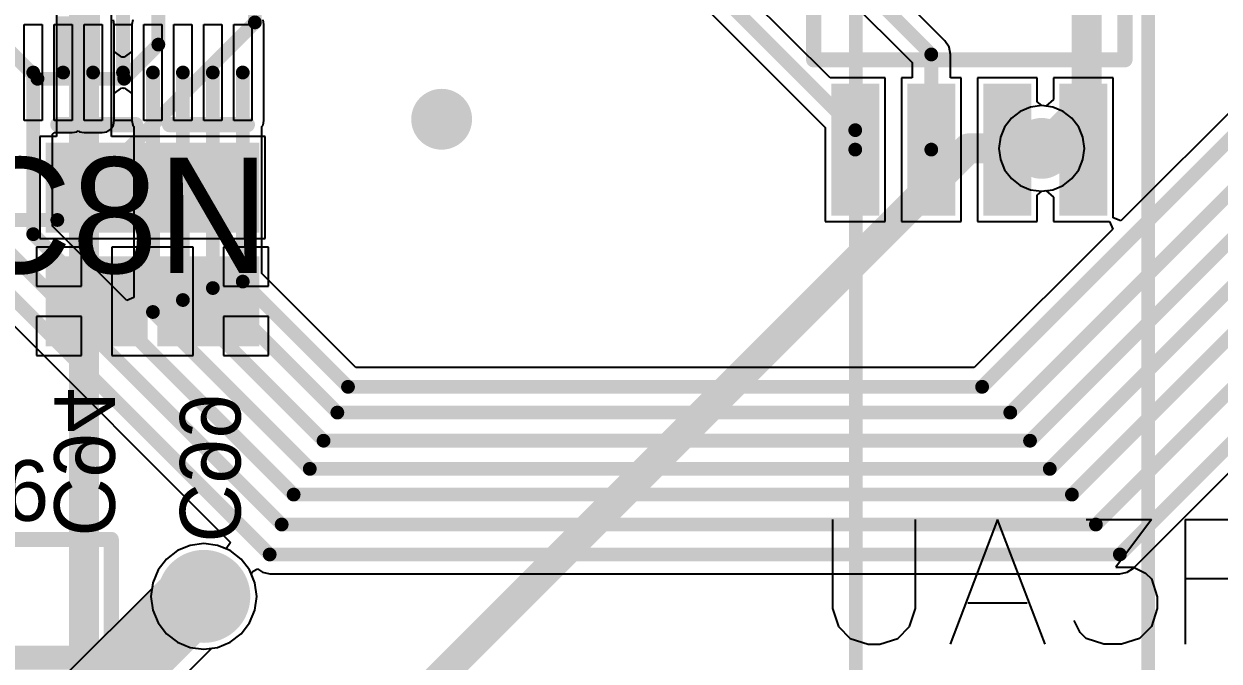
# Model space of a CAD drawing. Header units: millimetres. Extents: x 0 to 7.44, y -3.03 to 0.
# Drawn here: x 1.815 to 2.601, y -2.267 to -1.848 of the extents above; entities that cross this region are included whole.
import ezdxf

# ---------------------------------------------------------------- set-up
doc = ezdxf.new("R2010")
doc.units = ezdxf.units.MM
doc.header["$MEASUREMENT"] = 0
for name, color, linetype in [('BottomLayer', 5, 'Continuous'), ('BottomOverlay', 54, 'Continuous'), ('BottomPaste', 16, 'Continuous'), ('BottomSolder', 6, 'Continuous'), ('MidLayer1', 16, 'Continuous'), ('MidLayer2', 76, 'Continuous'), ('MultiLayer', 9, 'Continuous'), ('PadHoleLayer', 156, 'Continuous'), ('TopLayer', 1, 'Continuous'), ('TopOverlay', 2, 'Continuous'), ('TopPaste', 8, 'Continuous'), ('TopSolder', 216, 'Continuous'), ('ViaHoleLayer', 16, 'Continuous')]:
    doc.layers.add(name, color=color, linetype=linetype)

# ---------------------------------------------------------------- blocks, each defined once
blk = doc.blocks.new('EP4CE22E22C8N_31')
at = {"layer": 'TopLayer'}
for p, q in [((-0.35039, 0.38976), (-0.35039, 0.45276)), ((-0.35039, 0.45276), (-0.33858, 0.45276)), ((-0.35039, 0.38976), (-0.35039, 0.45276)), ((-0.35039, 0.45276), (-0.33858, 0.45276)), ((-0.33858, 0.45276), (-0.33858, 0.38976)), ((-0.33858, 0.45276), (-0.33858, 0.38976)), ((-0.33071, 0.38976), (-0.33071, 0.45276)), ((-0.33071, 0.45276), (-0.3189, 0.45276)), ((-0.33071, 0.38976), (-0.33071, 0.45276)), ((-0.33071, 0.45276), (-0.3189, 0.45276)), ((-0.3189, 0.45276), (-0.3189, 0.38976)), ((-0.3189, 0.45276), (-0.3189, 0.38976)), ((-0.31102, 0.38976), (-0.31102, 0.45276)), ((-0.31102, 0.45276), (-0.29921, 0.45276)), ((-0.31102, 0.38976), (-0.31102, 0.45276)), ((-0.31102, 0.45276), (-0.29921, 0.45276)), ((-0.29921, 0.45276), (-0.29921, 0.38976)), ((-0.29921, 0.45276), (-0.29921, 0.38976)), ((-0.29134, 0.38976), (-0.29134, 0.45276)), ((-0.29134, 0.45276), (-0.27953, 0.45276)), ((-0.29134, 0.38976), (-0.29134, 0.45276)), ((-0.29134, 0.45276), (-0.27953, 0.45276)), ((-0.27953, 0.45276), (-0.27953, 0.38976)), ((-0.27953, 0.45276), (-0.27953, 0.38976)), ((-0.27165, 0.38976), (-0.27165, 0.45276)), ((-0.27165, 0.45276), (-0.25984, 0.45276)), ((-0.27165, 0.38976), (-0.27165, 0.45276)), ((-0.27165, 0.45276), (-0.25984, 0.45276)), ((-0.25984, 0.45276), (-0.25984, 0.38976)), ((-0.25984, 0.45276), (-0.25984, 0.38976)), ((-0.25197, 0.38976), (-0.25197, 0.45276)), ((-0.25197, 0.45276), (-0.24016, 0.45276)), ((-0.25197, 0.38976), (-0.25197, 0.45276)), ((-0.25197, 0.45276), (-0.24016, 0.45276)), ((-0.24016, 0.45276), (-0.24016, 0.38976)), ((-0.24016, 0.45276), (-0.24016, 0.38976)), ((-0.23228, 0.38976), (-0.23228, 0.45276)), ((-0.23228, 0.45276), (-0.22047, 0.45276)), ((-0.23228, 0.38976), (-0.23228, 0.45276)), ((-0.23228, 0.45276), (-0.22047, 0.45276)), ((-0.22047, 0.45276), (-0.22047, 0.38976)), ((-0.22047, 0.45276), (-0.22047, 0.38976)), ((-0.2126, 0.38976), (-0.2126, 0.45276)), ((-0.2126, 0.45276), (-0.20079, 0.45276)), ((-0.2126, 0.38976), (-0.2126, 0.45276)), ((-0.2126, 0.45276), (-0.20079, 0.45276)), ((-0.20079, 0.45276), (-0.20079, 0.38976)), ((-0.20079, 0.45276), (-0.20079, 0.38976)), ((-0.33858, 0.38976), (-0.35039, 0.38976)), ((-0.33858, 0.38976), (-0.35039, 0.38976)), ((-0.3189, 0.38976), (-0.33071, 0.38976)), ((-0.3189, 0.38976), (-0.33071, 0.38976)), ((-0.29921, 0.38976), (-0.31102, 0.38976)), ((-0.29921, 0.38976), (-0.31102, 0.38976)), ((-0.27953, 0.38976), (-0.29134, 0.38976)), ((-0.27953, 0.38976), (-0.29134, 0.38976)), ((-0.25984, 0.38976), (-0.27165, 0.38976)), ((-0.25984, 0.38976), (-0.27165, 0.38976)), ((-0.24016, 0.38976), (-0.25197, 0.38976)), ((-0.24016, 0.38976), (-0.25197, 0.38976)), ((-0.22047, 0.38976), (-0.23228, 0.38976)), ((-0.22047, 0.38976), (-0.23228, 0.38976)), ((-0.20079, 0.38976), (-0.2126, 0.38976)), ((-0.20079, 0.38976), (-0.2126, 0.38976))]:
    blk.add_line(p, q, dxfattribs=at)
at = {"layer": 'TopLayer', "const_width": 0.0000005}
for points in [[(-0.34449, 0.42126, 1), (-0.34449, 0.42126, 1)], [(-0.3248, 0.42126, 1), (-0.3248, 0.42126, 1)], [(-0.30512, 0.42126, 1), (-0.30512, 0.42126, 1)], [(-0.28543, 0.42126, 1), (-0.28543, 0.42126, 1)], [(-0.26575, 0.42126, 1), (-0.26575, 0.42126, 1)], [(-0.24606, 0.42126, 1), (-0.24606, 0.42126, 1)], [(-0.22638, 0.42126, 1), (-0.22638, 0.42126, 1)], [(-0.20669, 0.42126, 1), (-0.20669, 0.42126, 1)]]:
    blk.add_lwpolyline(points, format="xyb", close=True, dxfattribs=at)
blk = doc.blocks.new('IND_FERRITE_BEAD_41')
at = {"layer": 'BottomLayer', "const_width": 0.02657}
for points in [[(-0.14124, 0, 1), (-0.11467, 0, 1)], [(0.11467, 0, 1), (0.14124, 0, 1)]]:
    blk.add_lwpolyline(points, format="xyb", close=True, dxfattribs=at)
at = {"layer": 'BottomSolder', "const_width": 0.03057}
for points in [[(-0.14324, 0, 1), (-0.11267, 0, 1)], [(0.11267, 0, 1), (0.14324, 0, 1)]]:
    blk.add_lwpolyline(points, format="xyb", close=True, dxfattribs=at)
at = {"layer": 'MidLayer1', "const_width": 0.02657}
for points in [[(-0.14124, 0, 1), (-0.11467, 0, 1)], [(0.11467, 0, 1), (0.14124, 0, 1)]]:
    blk.add_lwpolyline(points, format="xyb", close=True, dxfattribs=at)
at = {"layer": 'MidLayer2', "const_width": 0.02657}
for points in [[(-0.14124, 0, 1), (-0.11467, 0, 1)], [(0.11467, 0, 1), (0.14124, 0, 1)]]:
    blk.add_lwpolyline(points, format="xyb", close=True, dxfattribs=at)
at = {"layer": 'MultiLayer', "const_width": 0.02657}
for points in [[(-0.14124, 0, 1), (-0.11467, 0, 1)], [(0.11467, 0, 1), (0.14124, 0, 1)]]:
    blk.add_lwpolyline(points, format="xyb", close=True, dxfattribs=at)
at = {"layer": 'PadHoleLayer', "const_width": 0.01575}
for points in [[(-0.13583, 0, 1), (-0.12008, 0, 1)], [(0.12008, 0, 1), (0.13583, 0, 1)]]:
    blk.add_lwpolyline(points, format="xyb", close=True, dxfattribs=at)
at = {"layer": 'TopLayer', "const_width": 0.02657}
for points in [[(-0.14124, 0, 1), (-0.11467, 0, 1)], [(0.11467, 0, 1), (0.14124, 0, 1)]]:
    blk.add_lwpolyline(points, format="xyb", close=True, dxfattribs=at)
at = {"layer": 'TopOverlay', "const_width": 0.01}
for points in [[(-0.06707, 0.0374), (0.06707, 0.0374)], [(-0.06707, -0.0374), (-0.06707, 0.0374)], [(0.06707, -0.0374), (0.06707, 0.0374)], [(-0.06707, -0.0374), (0.06707, -0.0374)]]:
    blk.add_lwpolyline(points, dxfattribs=at)
at = {"layer": 'TopOverlay', "const_width": 0.005}
for points in [[(-0.06957, 0.0374, 1), (-0.06457, 0.0374, 1)], [(-0.06957, 0.0374, 1), (-0.06457, 0.0374, 1)], [(0.06457, 0.0374, 1), (0.06957, 0.0374, 1)], [(0.06457, 0.0374, 1), (0.06957, 0.0374, 1)], [(-0.06957, -0.0374, 1), (-0.06457, -0.0374, 1)], [(-0.06957, -0.0374, 1), (-0.06457, -0.0374, 1)], [(0.06457, -0.0374, 1), (0.06957, -0.0374, 1)], [(0.06457, -0.0374, 1), (0.06957, -0.0374, 1)]]:
    blk.add_lwpolyline(points, format="xyb", close=True, dxfattribs=at)
at = {"layer": 'TopSolder', "const_width": 0.03057}
for points in [[(-0.14324, 0, 1), (-0.11267, 0, 1)], [(0.11267, 0, 1), (0.14324, 0, 1)]]:
    blk.add_lwpolyline(points, format="xyb", close=True, dxfattribs=at)
blk = doc.blocks.new('EEEFC_____B_53')
at = {"layer": 'TopLayer'}
for points in [[(-0.08268, -0.04331), (-0.00394, -0.04331), (-0.08268, 0.04331), (-0.00394, 0.04331)], [(0.03543, -0.04331), (0.11417, -0.04331), (0.03543, 0.04331), (0.11417, 0.04331)]]:
    blk.add_solid(points, dxfattribs=at)
at = {"layer": 'TopOverlay'}
for p, q in [((-0.10925, 0.00852), (-0.11066, 0.00754)), ((-0.1077, 0.00924), (-0.10925, 0.00852)), ((-0.10604, 0.00969), (-0.1077, 0.00924)), ((-0.10433, 0.00984), (-0.10604, 0.00969)), ((-0.10262, 0.00969), (-0.10433, 0.00984)), ((-0.10096, 0.00924), (-0.10262, 0.00969)), ((-0.09941, 0.00852), (-0.10096, 0.00924)), ((-0.098, 0.00754), (-0.09941, 0.00852)), ((-0.11402, 0.00171), (-0.11417, 0)), ((-0.11417, 0), (-0.11402, -0.00171)), ((-0.11358, 0.00337), (-0.11402, 0.00171)), ((-0.11285, 0.00492), (-0.11358, 0.00337)), ((-0.11187, 0.00632), (-0.11285, 0.00492)), ((-0.11066, 0.00754), (-0.11187, 0.00632)), ((-0.09679, 0.00632), (-0.098, 0.00754)), ((-0.09581, 0.00492), (-0.09679, 0.00632)), ((-0.09508, 0.00337), (-0.09581, 0.00492)), ((-0.09464, 0.00171), (-0.09508, 0.00337)), ((-0.09449, 0), (-0.09464, 0.00171)), ((-0.09464, -0.00171), (-0.09449, 0)), ((-0.09449, 0), (-0.09449, 0)), ((-0.11402, -0.00171), (-0.11358, -0.00337)), ((-0.11358, -0.00337), (-0.11285, -0.00492)), ((-0.11285, -0.00492), (-0.11187, -0.00632)), ((-0.11187, -0.00632), (-0.11066, -0.00754)), ((-0.11066, -0.00754), (-0.10925, -0.00852)), ((-0.09941, -0.00852), (-0.098, -0.00754)), ((-0.098, -0.00754), (-0.09679, -0.00632)), ((-0.09679, -0.00632), (-0.09581, -0.00492)), ((-0.09581, -0.00492), (-0.09508, -0.00337)), ((-0.09508, -0.00337), (-0.09464, -0.00171)), ((-0.10925, -0.00852), (-0.1077, -0.00924)), ((-0.1077, -0.00924), (-0.10604, -0.00969)), ((-0.10604, -0.00969), (-0.10433, -0.00984)), ((-0.10433, -0.00984), (-0.10262, -0.00969)), ((-0.10262, -0.00969), (-0.10096, -0.00924)), ((-0.10096, -0.00924), (-0.09941, -0.00852))]:
    blk.add_line(p, q, dxfattribs=at)
at = {"layer": 'TopOverlay', "const_width": 0.01}
for points in [[(0.08661, 0.05906), (-0.05512, 0.05906)], [(0.08661, -0.05906), (-0.05512, -0.05906)]]:
    blk.add_lwpolyline(points, dxfattribs=at)
at = {"layer": 'TopOverlay', "const_width": 0.005}
for points in [[(-0.05762, 0.05906, 1), (-0.05262, 0.05906, 1)], [(0.08411, 0.05906, 1), (0.08911, 0.05906, 1)], [(-0.05762, -0.05906, 1), (-0.05262, -0.05906, 1)], [(0.08411, -0.05906, 1), (0.08911, -0.05906, 1)]]:
    blk.add_lwpolyline(points, format="xyb", close=True, dxfattribs=at)
at = {"layer": 'TopPaste'}
for points in [[(-0.08268, -0.04331), (-0.00394, -0.04331), (-0.08268, 0.04331), (-0.00394, 0.04331)], [(0.03543, -0.04331), (0.11417, -0.04331), (0.03543, 0.04331), (0.11417, 0.04331)]]:
    blk.add_solid(points, dxfattribs=at)
at = {"layer": 'TopSolder'}
for points in [[(-0.08668, -0.04731), (0.00006, -0.04731), (-0.08668, 0.04731), (0.00006, 0.04731)], [(0.03143, -0.04731), (0.11817, -0.04731), (0.03143, 0.04731), (0.11817, 0.04731)]]:
    blk.add_solid(points, dxfattribs=at)
blk = doc.blocks.new('25P80_113')
at = {"layer": 'TopLayer'}
for points in [[(-0.18504, 0.06319), (-0.1063, 0.06319), (-0.18504, 0.08681), (-0.1063, 0.08681)], [(0.1063, 0.06319), (0.18504, 0.06319), (0.1063, 0.08681), (0.18504, 0.08681)], [(-0.18504, 0.01319), (-0.1063, 0.01319), (-0.18504, 0.03681), (-0.1063, 0.03681)], [(0.1063, 0.01319), (0.18504, 0.01319), (0.1063, 0.03681), (0.18504, 0.03681)], [(-0.18504, -0.03681), (-0.1063, -0.03681), (-0.18504, -0.01319), (-0.1063, -0.01319)], [(0.1063, -0.03681), (0.18504, -0.03681), (0.1063, -0.01319), (0.18504, -0.01319)], [(-0.18504, -0.08681), (-0.1063, -0.08681), (-0.18504, -0.06319), (-0.1063, -0.06319)], [(0.1063, -0.08681), (0.18504, -0.08681), (0.1063, -0.06319), (0.18504, -0.06319)]]:
    blk.add_solid(points, dxfattribs=at)
at = {"layer": 'TopOverlay', "const_width": 0.01}
for points in [[(-0.02757, 0.10236), (-0.0866, 0.10236)], [(-0.0866, -0.10236), (-0.0866, 0.10236)], [(0.0866, 0.10236), (0.02757, 0.10236)], [(0.0866, -0.10236), (0.0866, 0.10236)], [(0.0866, -0.10236), (-0.0866, -0.10236)]]:
    blk.add_lwpolyline(points, dxfattribs=at)
at = {"layer": 'TopOverlay', "const_width": 0.005}
for points in [[(-0.0891, 0.10236, 1), (-0.0841, 0.10236, 1)], [(-0.0891, 0.10236, 1), (-0.0841, 0.10236, 1)], [(-0.03007, 0.10238, 1), (-0.02507, 0.10238, 1)], [(-0.03007, 0.10236, 1), (-0.02507, 0.10236, 1)], [(0.02507, 0.10238, 1), (0.03007, 0.10238, 1)], [(0.02507, 0.10236, 1), (0.03007, 0.10236, 1)], [(0.0841, 0.10236, 1), (0.0891, 0.10236, 1)], [(0.0841, 0.10236, 1), (0.0891, 0.10236, 1)], [(-0.0891, -0.10236, 1), (-0.0841, -0.10236, 1)], [(-0.0891, -0.10236, 1), (-0.0841, -0.10236, 1)], [(0.0841, -0.10236, 1), (0.0891, -0.10236, 1)], [(0.0841, -0.10236, 1), (0.0891, -0.10236, 1)]]:
    blk.add_lwpolyline(points, format="xyb", close=True, dxfattribs=at)
at = {"layer": 'TopOverlay', "const_width": 0.01}
blk.add_lwpolyline([(0.02757, 0.10238, -1), (-0.02757, 0.10238)], format="xyb", dxfattribs=at)
at = {"layer": 'TopPaste'}
for points in [[(-0.18504, 0.06319), (-0.1063, 0.06319), (-0.18504, 0.08681), (-0.1063, 0.08681)], [(0.1063, 0.06319), (0.18504, 0.06319), (0.1063, 0.08681), (0.18504, 0.08681)], [(-0.18504, 0.01319), (-0.1063, 0.01319), (-0.18504, 0.03681), (-0.1063, 0.03681)], [(0.1063, 0.01319), (0.18504, 0.01319), (0.1063, 0.03681), (0.18504, 0.03681)], [(-0.18504, -0.03681), (-0.1063, -0.03681), (-0.18504, -0.01319), (-0.1063, -0.01319)], [(0.1063, -0.03681), (0.18504, -0.03681), (0.1063, -0.01319), (0.18504, -0.01319)], [(-0.18504, -0.08681), (-0.1063, -0.08681), (-0.18504, -0.06319), (-0.1063, -0.06319)], [(0.1063, -0.08681), (0.18504, -0.08681), (0.1063, -0.06319), (0.18504, -0.06319)]]:
    blk.add_solid(points, dxfattribs=at)
at = {"layer": 'TopSolder'}
for points in [[(-0.18904, 0.05919), (-0.1023, 0.05919), (-0.18904, 0.09081), (-0.1023, 0.09081)], [(0.1023, 0.05919), (0.18904, 0.05919), (0.1023, 0.09081), (0.18904, 0.09081)], [(-0.18904, 0.00919), (-0.1023, 0.00919), (-0.18904, 0.04081), (-0.1023, 0.04081)], [(0.1023, 0.00919), (0.18904, 0.00919), (0.1023, 0.04081), (0.18904, 0.04081)], [(-0.18904, -0.04081), (-0.1023, -0.04081), (-0.18904, -0.00919), (-0.1023, -0.00919)], [(0.1023, -0.04081), (0.18904, -0.04081), (0.1023, -0.00919), (0.18904, -0.00919)], [(-0.18904, -0.09081), (-0.1023, -0.09081), (-0.18904, -0.05919), (-0.1023, -0.05919)], [(0.1023, -0.09081), (0.18904, -0.09081), (0.1023, -0.05919), (0.18904, -0.05919)]]:
    blk.add_solid(points, dxfattribs=at)
blk = doc.blocks.new('CAP_0805_B_208')
at = {"layer": 'BottomLayer'}
for points in [[(-0.05511, -0.02953), (-0.00393, -0.02953), (-0.05511, 0.02953), (-0.00393, 0.02953)], [(0.0197, -0.02953), (0.07088, -0.02953), (0.0197, 0.02953), (0.07088, 0.02953)]]:
    blk.add_solid(points, dxfattribs=at)
at = {"layer": 'BottomOverlay', "const_width": 0.01}
blk.add_lwpolyline([(-0.07088, -0.02557), (-0.07088, 0.02557)], dxfattribs=at)
at = {"layer": 'BottomOverlay', "const_width": 0.005}
for points in [[(-0.07338, 0.02557, 1), (-0.06838, 0.02557, 1)], [(-0.07338, -0.02557, 1), (-0.06838, -0.02557, 1)]]:
    blk.add_lwpolyline(points, format="xyb", close=True, dxfattribs=at)
at = {"layer": 'BottomPaste'}
for points in [[(-0.05511, -0.02953), (-0.00393, -0.02953), (-0.05511, 0.02953), (-0.00393, 0.02953)], [(0.0197, -0.02953), (0.07088, -0.02953), (0.0197, 0.02953), (0.07088, 0.02953)]]:
    blk.add_solid(points, dxfattribs=at)
at = {"layer": 'BottomSolder'}
for points in [[(-0.05911, -0.03353), (0.00007, -0.03353), (-0.05911, 0.03353), (0.00007, 0.03353)], [(0.0157, -0.03353), (0.07488, -0.03353), (0.0157, 0.03353), (0.07488, 0.03353)]]:
    blk.add_solid(points, dxfattribs=at)
blk = doc.blocks.new('CAP_0805_B_209')
at = {"layer": 'BottomLayer'}
for points in [[(-0.05511, -0.02953), (-0.00393, -0.02953), (-0.05511, 0.02953), (-0.00393, 0.02953)], [(0.0197, -0.02953), (0.07088, -0.02953), (0.0197, 0.02953), (0.07088, 0.02953)]]:
    blk.add_solid(points, dxfattribs=at)
at = {"layer": 'BottomOverlay', "const_width": 0.01}
blk.add_lwpolyline([(-0.07088, -0.02557), (-0.07088, 0.02557)], dxfattribs=at)
at = {"layer": 'BottomOverlay', "const_width": 0.005}
for points in [[(-0.07338, 0.02557, 1), (-0.06838, 0.02557, 1)], [(-0.07338, -0.02557, 1), (-0.06838, -0.02557, 1)]]:
    blk.add_lwpolyline(points, format="xyb", close=True, dxfattribs=at)
at = {"layer": 'BottomPaste'}
for points in [[(-0.05511, -0.02953), (-0.00393, -0.02953), (-0.05511, 0.02953), (-0.00393, 0.02953)], [(0.0197, -0.02953), (0.07088, -0.02953), (0.0197, 0.02953), (0.07088, 0.02953)]]:
    blk.add_solid(points, dxfattribs=at)
at = {"layer": 'BottomSolder'}
for points in [[(-0.05911, -0.03353), (0.00007, -0.03353), (-0.05911, 0.03353), (0.00007, 0.03353)], [(0.0157, -0.03353), (0.07488, -0.03353), (0.0157, 0.03353), (0.07488, 0.03353)]]:
    blk.add_solid(points, dxfattribs=at)

msp = doc.modelspace()

# ---------------------------------------------------------------- linework, layer by layer
at = {"layer": 'BottomLayer'}
for p, q in [((1.83627, -1.8323), (1.83627, -1.92209)), ((1.87239, -1.92209), (1.87239, -1.8323)), ((2.48404, -1.9017), (2.47676, -1.90266)), ((2.49131, -1.90266), (2.48404, -1.9017)), ((2.46998, -1.90547), (2.46416, -1.90993)), ((2.47676, -1.90266), (2.46998, -1.90547)), ((2.49809, -1.90547), (2.49131, -1.90266)), ((2.50392, -1.90993), (2.49809, -1.90547)), ((2.45969, -1.91576), (2.45688, -1.92254)), ((2.46416, -1.90993), (2.45969, -1.91576)), ((2.50838, -1.91576), (2.50392, -1.90993)), ((2.51119, -1.92254), (2.50838, -1.91576)), ((1.83627, -1.92209), (1.82525, -1.92209)), ((1.82525, -1.92209), (1.82525, -1.98902)), ((1.97351, -1.92209), (1.87239, -1.92209)), ((1.97351, -1.98902), (1.97351, -1.92209)), ((2.45688, -1.92254), (2.45592, -1.92982)), ((2.51215, -1.92982), (2.51119, -1.92254)), ((2.45592, -1.92982), (2.45688, -1.93709)), ((2.51119, -1.93709), (2.51215, -1.92982)), ((2.45688, -1.93709), (2.45969, -1.94387)), ((2.50838, -1.94387), (2.51119, -1.93709)), ((2.45969, -1.94387), (2.46416, -1.94969)), ((2.50392, -1.94969), (2.50838, -1.94387)), ((2.46416, -1.94969), (2.46998, -1.95416)), ((2.46998, -1.95416), (2.47676, -1.95697)), ((2.47676, -1.95697), (2.48404, -1.95793)), ((2.48404, -1.95793), (2.49131, -1.95697)), ((2.49131, -1.95697), (2.49809, -1.95416)), ((2.49809, -1.95416), (2.50392, -1.94969)), ((1.85265, -1.99477), (1.82313, -1.99477)), ((1.82313, -1.99477), (1.82313, -2.02036)), ((1.82525, -1.98902), (1.97351, -1.98902)), ((1.85265, -2.02036), (1.85265, -1.99477)), ((1.92611, -1.99477), (1.87265, -1.99477)), ((1.87265, -1.99477), (1.87265, -2.03036)), ((1.92611, -2.03036), (1.92611, -1.99477)), ((1.97563, -1.99477), (1.94611, -1.99477)), ((1.94611, -1.99477), (1.94611, -2.02036)), ((1.97563, -2.02036), (1.97563, -1.99477)), ((1.82313, -2.02036), (1.85265, -2.02036)), ((1.94611, -2.02036), (1.97563, -2.02036)), ((1.87265, -2.03036), (1.87265, -2.06595)), ((1.92611, -2.06595), (1.92611, -2.03036)), ((1.85265, -2.04036), (1.82313, -2.04036)), ((1.82313, -2.04036), (1.82313, -2.06595)), ((1.85265, -2.06595), (1.85265, -2.04036)), ((1.97563, -2.04036), (1.94611, -2.04036)), ((1.94611, -2.04036), (1.94611, -2.06595)), ((1.97563, -2.06595), (1.97563, -2.04036)), ((1.82313, -2.06595), (1.85265, -2.06595)), ((1.87265, -2.06595), (1.92611, -2.06595)), ((1.94611, -2.06595), (1.97563, -2.06595)), ((1.92408, -2.19085), (1.9157, -2.19432)), ((1.93307, -2.18966), (1.92408, -2.19085)), ((1.94206, -2.19085), (1.93307, -2.18966)), ((1.95044, -2.19432), (1.94206, -2.19085)), ((1.9085, -2.19984), (1.90298, -2.20704)), ((1.9157, -2.19432), (1.9085, -2.19984)), ((1.95764, -2.19984), (1.95044, -2.19432)), ((1.96316, -2.20704), (1.95764, -2.19984)), ((1.90298, -2.20704), (1.89951, -2.21542)), ((1.96663, -2.21542), (1.96316, -2.20704)), ((1.89951, -2.21542), (1.89832, -2.22441)), ((1.96782, -2.22441), (1.96663, -2.21542)), ((1.89832, -2.22441), (1.89951, -2.2334)), ((1.96663, -2.2334), (1.96782, -2.22441)), ((1.89951, -2.2334), (1.90298, -2.24178)), ((1.96316, -2.24178), (1.96663, -2.2334)), ((1.90298, -2.24178), (1.9085, -2.24898)), ((1.95764, -2.24898), (1.96316, -2.24178)), ((1.9085, -2.24898), (1.9157, -2.2545)), ((1.9157, -2.2545), (1.92408, -2.25797)), ((1.94206, -2.25797), (1.95044, -2.2545)), ((1.95044, -2.2545), (1.95764, -2.24898)), ((1.92408, -2.25797), (1.93307, -2.25916)), ((1.93307, -2.25916), (1.94206, -2.25797))]:
    msp.add_line(p, q, dxfattribs=at)
at = {"layer": 'BottomLayer', "const_width": 0.01969}
for points in [[(1.85433, -1.94723), (1.85433, -1.81102)], [(1.85433, -1.94723), (1.86265, -1.95556)], [(1.86265, -1.95556), (1.93611, -1.95556)]]:
    msp.add_lwpolyline(points, dxfattribs=at)
at = {"layer": 'BottomLayer'}
for points, const_width in [([(2.07946, -1.91064, 1), (2.09946, -1.91064, 1)], 0.02), ([(2.47404, -1.92982, 1), (2.49404, -1.92982, 1)], 0.02), ([(1.84941, -1.94723, 1), (1.85925, -1.94723, 1)], 0.00984), ([(1.84941, -1.94723, 1), (1.85925, -1.94723, 1)], 0.00984), ([(1.85773, -1.95556, 1), (1.86757, -1.95556, 1)], 0.00984), ([(1.85773, -1.95556, 1), (1.86757, -1.95556, 1)], 0.00984), ([(1.93119, -1.95556, 1), (1.94103, -1.95556, 1)], 0.00984)]:
    msp.add_lwpolyline(points, format="xyb", close=True, dxfattribs=dict(at, const_width=const_width))
at = {"layer": 'BottomOverlay'}
for p, q in [((2.34646, -2.1739), (2.34646, -2.23248)), ((2.40113, -2.23248), (2.40113, -2.1739)), ((2.45501, -2.1739), (2.42377, -2.25591)), ((2.48625, -2.25591), (2.45501, -2.1739)), ((2.5132, -2.1739), (2.55615, -2.1739)), ((2.55615, -2.1739), (2.53272, -2.20514)), ((2.57841, -2.1739), (2.57841, -2.25591)), ((2.57841, -2.1739), (2.61355, -2.1739)), ((2.53272, -2.20514), (2.54443, -2.20514)), ((2.54443, -2.20514), (2.55224, -2.20905)), ((2.55224, -2.20905), (2.55615, -2.21295)), ((2.55615, -2.21295), (2.56005, -2.22467)), ((2.61355, -2.21295), (2.57841, -2.21295)), ((2.43549, -2.22857), (2.47454, -2.22857)), ((2.56005, -2.22467), (2.56005, -2.23248)), ((2.34646, -2.23248), (2.35036, -2.24419)), ((2.39722, -2.24419), (2.40113, -2.23248)), ((2.56005, -2.23248), (2.55615, -2.24419)), ((2.35036, -2.24419), (2.35817, -2.252)), ((2.38941, -2.252), (2.39722, -2.24419)), ((2.50929, -2.2481), (2.50539, -2.24029)), ((2.55615, -2.24419), (2.54834, -2.252)), ((2.35817, -2.252), (2.36989, -2.25591)), ((2.3777, -2.25591), (2.38941, -2.252)), ((2.5132, -2.252), (2.50929, -2.2481)), ((2.52491, -2.25591), (2.5132, -2.252)), ((2.54834, -2.252), (2.53662, -2.25591)), ((2.36989, -2.25591), (2.3777, -2.25591)), ((2.53662, -2.25591), (2.52491, -2.25591))]:
    msp.add_line(p, q, dxfattribs=at)
at = {"layer": 'MidLayer1'}
for points, const_width in [([(2.36182, -2.54619), (2.36182, -1.63253)], 0.00906), ([(2.55409, -2.54408), (2.55409, -1.76746)], 0.00906), ([(1.85433, -2.33731), (1.85433, -1.81102)], 0.01969)]:
    msp.add_lwpolyline(points, dxfattribs=dict(at, const_width=const_width))
at = {"layer": 'MidLayer1', "const_width": 0.02}
for points in [[(2.07946, -1.91064, 1), (2.09946, -1.91064, 1)], [(2.47404, -1.92982, 1), (2.49404, -1.92982, 1)]]:
    msp.add_lwpolyline(points, format="xyb", close=True, dxfattribs=at)
at = {"layer": 'MidLayer2'}
for points, const_width in [([(2.51354, -1.90031), (2.51354, -1.74217)], 0.01969), ([(1.96666, -1.84695), (1.96666, -1.7895)], 0.00906), ([(1.90316, -1.86156), (1.90316, -1.83693)], 0.00906), ([(1.83671, -1.9769), (1.96666, -1.84695)], 0.00906), ([(1.79249, -1.85283), (1.82368, -1.88402)], 0.00906), ([(1.8807, -1.88402), (1.90316, -1.86156)], 0.00906), ([(1.82368, -1.88402), (1.8807, -1.88402)], 0.00906), ([(2.48404, -1.92982), (2.51354, -1.90031)], 0.01969), ([(1.9413, -2.42428), (2.43577, -1.92982)], 0.01969), ([(2.43577, -1.92982), (2.48404, -1.92982)], 0.01969), ([(1.41688, -1.9769), (1.83671, -1.9769)], 0.00906), ([(1.76378, -2.38189), (1.92126, -2.22441)], 0.03937), ([(1.92126, -2.22441), (1.93307, -2.22441)], 0.03937)]:
    msp.add_lwpolyline(points, dxfattribs=dict(at, const_width=const_width))
for points, const_width in [([(1.9644, -1.84695, 1), (1.96893, -1.84695, 1)], 0.00453), ([(1.9644, -1.84695, 1), (1.96893, -1.84695, 1)], 0.00453), ([(1.90089, -1.86156, 1), (1.90542, -1.86156, 1)], 0.00453), ([(1.90089, -1.86156, 1), (1.90542, -1.86156, 1)], 0.00453), ([(1.82141, -1.88402, 1), (1.82594, -1.88402, 1)], 0.00453), ([(1.82141, -1.88402, 1), (1.82594, -1.88402, 1)], 0.00453), ([(1.87843, -1.88402, 1), (1.88296, -1.88402, 1)], 0.00453), ([(1.87843, -1.88402, 1), (1.88296, -1.88402, 1)], 0.00453), ([(2.07946, -1.91064, 1), (2.09946, -1.91064, 1)], 0.02), ([(2.50862, -1.90031, 1), (2.51846, -1.90031, 1)], 0.00984), ([(2.50862, -1.90031, 1), (2.51846, -1.90031, 1)], 0.00984), ([(2.47404, -1.92982, 1), (2.49404, -1.92982, 1)], 0.02), ([(2.43085, -1.92982, 1), (2.44069, -1.92982, 1)], 0.00984), ([(2.43085, -1.92982, 1), (2.44069, -1.92982, 1)], 0.00984), ([(2.47911, -1.92982, 1), (2.48896, -1.92982, 1)], 0.00984), ([(2.47911, -1.92982, 1), (2.48896, -1.92982, 1)], 0.00984), ([(1.83445, -1.9769, 1), (1.83898, -1.9769, 1)], 0.00453), ([(1.83445, -1.9769, 1), (1.83898, -1.9769, 1)], 0.00453), ([(1.91142, -2.22441, 1), (1.9311, -2.22441, 1)], 0.01969), ([(1.91142, -2.22441, 1), (1.9311, -2.22441, 1)], 0.01969), ([(1.92323, -2.22441, 1), (1.94291, -2.22441, 1)], 0.01969)]:
    msp.add_lwpolyline(points, format="xyb", close=True, dxfattribs=dict(at, const_width=const_width))
at = {"layer": 'MultiLayer', "const_width": 0.02}
for points in [[(2.07946, -1.91064, 1), (2.09946, -1.91064, 1)], [(2.47404, -1.92982, 1), (2.49404, -1.92982, 1)]]:
    msp.add_lwpolyline(points, format="xyb", close=True, dxfattribs=at)
at = {"layer": 'TopLayer'}
for p, q in [((3.38476, -1.12885), (2.53612, -1.97749)), ((2.42038, -1.85911), (2.14546, -1.58419)), ((2.1249, -1.59939), (2.39879, -1.87329)), ((2.34486, -1.88337), (2.15624, -1.69475)), ((2.14207, -1.71634), (2.34175, -1.91602)), ((1.87417, -1.84843), (1.87356, -1.84535)), ((1.88628, -1.84535), (1.88567, -1.84843)), ((1.9726, -1.84843), (1.97198, -1.84535)), ((1.87417, -1.86618), (1.87417, -1.84843)), ((1.88567, -1.84843), (1.88567, -1.86618)), ((1.9726, -1.91142), (1.9726, -1.84843)), ((2.42312, -1.86321), (2.42038, -1.85911)), ((1.87917, -1.86987), (1.87417, -1.86618)), ((1.87992, -1.86972), (1.87917, -1.86987)), ((1.88067, -1.86987), (1.87992, -1.86972)), ((1.88567, -1.86618), (1.88067, -1.86987)), ((2.42408, -1.86805), (2.42312, -1.86321)), ((2.42408, -1.88337), (2.42408, -1.86805)), ((2.39879, -1.87329), (2.39879, -1.88337)), ((2.38112, -1.88337), (2.34486, -1.88337)), ((2.38112, -1.97785), (2.38112, -1.88337)), ((2.39879, -1.88337), (2.39175, -1.88337)), ((2.39175, -1.88337), (2.39175, -1.97785)), ((2.43112, -1.88337), (2.42408, -1.88337)), ((2.43112, -1.97785), (2.43112, -1.88337)), ((2.48112, -1.88337), (2.44175, -1.88337)), ((2.44175, -1.88337), (2.44175, -1.97785)), ((2.48112, -1.89915), (2.48112, -1.88337)), ((2.53112, -1.88337), (2.49175, -1.88337)), ((2.49175, -1.88337), (2.49175, -1.89767)), ((2.53112, -1.97386), (2.53112, -1.88337)), ((1.87417, -1.89366), (1.87917, -1.88997)), ((1.87417, -1.91142), (1.87417, -1.89366)), ((1.87917, -1.88997), (1.87992, -1.89012)), ((1.87992, -1.89012), (1.88067, -1.88997)), ((1.88067, -1.88997), (1.88567, -1.89366)), ((1.88567, -1.89366), (1.88567, -1.91142)), ((2.48404, -1.9017), (2.48112, -1.89915)), ((2.48675, -1.90206), (2.48404, -1.9017)), ((2.49175, -1.89767), (2.48675, -1.90206)), ((1.86921, -1.91883), (1.87182, -1.91709)), ((1.87182, -1.91709), (1.87356, -1.91449)), ((1.87356, -1.91449), (1.87417, -1.91142)), ((1.88567, -1.91142), (1.88628, -1.91449)), ((1.88628, -1.91449), (1.88696, -1.9155)), ((1.88696, -1.9155), (1.88696, -2.0279)), ((1.97131, -1.9155), (1.97198, -1.91449)), ((1.97131, -2.01216), (1.97131, -1.9155)), ((1.97198, -1.91449), (1.9726, -1.91142)), ((2.34175, -1.91602), (2.34175, -1.97785)), ((1.83351, -1.92038), (1.83465, -1.91945)), ((1.83351, -1.98098), (1.83351, -1.92038)), ((1.83465, -1.91945), (1.84646, -1.91945)), ((1.84646, -1.91945), (1.84953, -1.91883)), ((1.84953, -1.91883), (1.85039, -1.91826)), ((1.85039, -1.91826), (1.85126, -1.91883)), ((1.85126, -1.91883), (1.85433, -1.91945)), ((1.85433, -1.91945), (1.86614, -1.91945)), ((1.86614, -1.91945), (1.86921, -1.91883)), ((2.54437, -2.20579), (2.80051, -1.94965)), ((2.48112, -1.96048), (2.48404, -1.95793)), ((2.48112, -1.97785), (2.48112, -1.96048)), ((2.48404, -1.95793), (2.48675, -1.95757)), ((2.48675, -1.95757), (2.49175, -1.96196)), ((2.49175, -1.96196), (2.49175, -1.97785)), ((2.34175, -1.97785), (2.38112, -1.97785)), ((2.39175, -1.97785), (2.43112, -1.97785)), ((2.44175, -1.97785), (2.48112, -1.97785)), ((2.49175, -1.97785), (2.52702, -1.97785)), ((2.52702, -1.97785), (2.52869, -1.97785)), ((2.52869, -1.97785), (2.53076, -1.98285)), ((2.53112, -1.97542), (2.53112, -1.97386)), ((2.53612, -1.97749), (2.53112, -1.97542)), ((1.88234, -2.02981), (1.83351, -1.98098)), ((2.53076, -1.98285), (2.43964, -2.07397)), ((1.77256, -2.01091), (1.95063, -2.18898)), ((2.03312, -2.07397), (1.97131, -2.01216)), ((1.88696, -2.0279), (1.88234, -2.02981)), ((2.43964, -2.07397), (2.03312, -2.07397)), ((1.92408, -2.19085), (1.9157, -2.19432)), ((1.93307, -2.18966), (1.92408, -2.19085)), ((1.94206, -2.19085), (1.93307, -2.18966)), ((1.9478, -2.19322), (1.94206, -2.19085)), ((1.95063, -2.18898), (1.9478, -2.19322)), ((1.9085, -2.19984), (1.90298, -2.20704)), ((1.9157, -2.19432), (1.9085, -2.19984)), ((1.90298, -2.20704), (1.89951, -2.21542)), ((1.96415, -2.20943), (1.96555, -2.20789)), ((1.96555, -2.20789), (1.9683, -2.20637)), ((1.9683, -2.20637), (1.97154, -2.20853)), ((1.97154, -2.20853), (1.97638, -2.20949)), ((2.53543, -2.20949), (2.54027, -2.20853)), ((2.54027, -2.20853), (2.54437, -2.20579)), ((1.89951, -2.21542), (1.89902, -2.21915)), ((1.96663, -2.21542), (1.96415, -2.20943)), ((1.96782, -2.22441), (1.96663, -2.21542)), ((1.97638, -2.20949), (2.53543, -2.20949)), ((1.89902, -2.21915), (1.84258, -2.27559)), ((1.96663, -2.2334), (1.96782, -2.22441)), ((1.96316, -2.24178), (1.96663, -2.2334)), ((1.95764, -2.24898), (1.96316, -2.24178)), ((1.94206, -2.25797), (1.95044, -2.2545)), ((1.95044, -2.2545), (1.95764, -2.24898)), ((1.88976, -2.30703), (1.93833, -2.25846)), ((1.93833, -2.25846), (1.94206, -2.25797))]:
    msp.add_line(p, q, dxfattribs=at)
for points, const_width in [([(2.44488, -2.08661), (3.3937, -1.1378)], 0.00906), ([(2.46339, -2.10354), (3.33071, -1.23622)], 0.00906), ([(2.47638, -2.12205), (3.25984, -1.33858)], 0.00906), ([(2.48937, -2.14055), (3.19291, -1.43701)], 0.00906), ([(2.50394, -2.15748), (3.12205, -1.53937)], 0.00906), ([(2.13013, -1.58675), (2.41144, -1.86805)], 0.00906), ([(2.51969, -2.17717), (3.05906, -1.6378)], 0.00906), ([(2.1473, -1.70369), (2.36144, -1.91783)], 0.00906), ([(1.86024, -1.87992), (1.86024, -1.82874)], 0.00906), ([(1.84055, -1.87992), (1.84055, -1.84307)], 0.00906), ([(1.87992, -1.87992), (1.87992, -1.84042)], 0.00906), ([(2.41144, -1.93061), (2.41144, -1.86805)], 0.00906), ([(1.82087, -1.98622), (1.82087, -1.87992)], 0.00906), ([(1.89961, -2.0374), (1.89961, -1.87992)], 0.00906), ([(1.91929, -2.02953), (1.91929, -1.87992)], 0.00906), ([(1.93898, -2.02165), (1.93898, -1.87992)], 0.00906), ([(1.95866, -2.0174), (1.95866, -1.87992)], 0.00906), ([(2.36144, -1.93061), (2.36144, -1.91783)], 0.00906), ([(2.46144, -1.93061), (2.48404, -1.93061)], 0.01969), ([(2.48404, -1.92982), (2.51064, -1.92982)], 0.01969), ([(2.48404, -1.93061), (2.48404, -1.92982)], 0.01969), ([(2.48404, -1.93061), (2.51144, -1.93061)], 0.01969), ([(2.51064, -1.92982), (2.51144, -1.93061)], 0.01969), ([(2.53543, -2.19685), (2.79528, -1.93701)], 0.00906), ([(1.82087, -1.98622), (1.99213, -2.15748)], 0.00906), ([(1.80118, -1.99409), (1.98425, -2.17717)], 0.00906), ([(1.7815, -2.00197), (1.97638, -2.19685)], 0.00906), ([(1.93898, -2.02165), (2.02087, -2.10354)], 0.00906), ([(1.95866, -2.0174), (2.02788, -2.08661)], 0.00906), ([(1.91929, -2.02953), (2.01181, -2.12205)], 0.00906), ([(1.89961, -2.0374), (2.00276, -2.14055)], 0.00906), ([(2.02788, -2.08661), (2.44488, -2.08661)], 0.00906), ([(2.02087, -2.10354), (2.46339, -2.10354)], 0.00906), ([(2.01181, -2.12205), (2.47638, -2.12205)], 0.00906), ([(2.00276, -2.14055), (2.48937, -2.14055)], 0.00906), ([(1.99213, -2.15748), (2.50394, -2.15748)], 0.00906), ([(1.98425, -2.17717), (2.51969, -2.17717)], 0.00906), ([(1.97638, -2.19685), (2.53543, -2.19685)], 0.00906), ([(1.84252, -2.31496), (1.93307, -2.22441)], 0.03937)]:
    msp.add_lwpolyline(points, dxfattribs=dict(at, const_width=const_width))
for points, const_width in [([(2.40917, -1.86805, 1), (2.4137, -1.86805, 1)], 0.00453), ([(2.40917, -1.86805, 1), (2.4137, -1.86805, 1)], 0.00453), ([(1.8186, -1.87992, 1), (1.82313, -1.87992, 1)], 0.00453), ([(1.83829, -1.87992, 1), (1.84282, -1.87992, 1)], 0.00453), ([(1.85797, -1.87992, 1), (1.8625, -1.87992, 1)], 0.00453), ([(1.87766, -1.87992, 1), (1.88219, -1.87992, 1)], 0.00453), ([(1.89734, -1.87992, 1), (1.90187, -1.87992, 1)], 0.00453), ([(1.91703, -1.87992, 1), (1.92156, -1.87992, 1)], 0.00453), ([(1.93671, -1.87992, 1), (1.94124, -1.87992, 1)], 0.00453), ([(1.9564, -1.87992, 1), (1.96093, -1.87992, 1)], 0.00453), ([(2.07946, -1.91064, 1), (2.09946, -1.91064, 1)], 0.02), ([(2.47404, -1.92982, 1), (2.49404, -1.92982, 1)], 0.02), ([(2.35917, -1.91783, 1), (2.3637, -1.91783, 1)], 0.00453), ([(2.35917, -1.91783, 1), (2.3637, -1.91783, 1)], 0.00453), ([(2.45652, -1.93061, 1), (2.46636, -1.93061, 1)], 0.00984), ([(2.47911, -1.92982, 1), (2.48896, -1.92982, 1)], 0.00984), ([(2.47911, -1.92982, 1), (2.48896, -1.92982, 1)], 0.00984), ([(2.47911, -1.93061, 1), (2.48896, -1.93061, 1)], 0.00984), ([(2.47911, -1.93061, 1), (2.48896, -1.93061, 1)], 0.00984), ([(2.47911, -1.93061, 1), (2.48896, -1.93061, 1)], 0.00984), ([(2.50572, -1.92982, 1), (2.51556, -1.92982, 1)], 0.00984), ([(2.50572, -1.92982, 1), (2.51556, -1.92982, 1)], 0.00984), ([(2.50652, -1.93061, 1), (2.51636, -1.93061, 1)], 0.00984), ([(2.50652, -1.93061, 1), (2.51636, -1.93061, 1)], 0.00984), ([(2.35917, -1.93061, 1), (2.3637, -1.93061, 1)], 0.00453), ([(2.40917, -1.93061, 1), (2.4137, -1.93061, 1)], 0.00453), ([(1.8186, -1.98622, 1), (1.82313, -1.98622, 1)], 0.00453), ([(1.8186, -1.98622, 1), (1.82313, -1.98622, 1)], 0.00453), ([(1.93671, -2.02165, 1), (1.94124, -2.02165, 1)], 0.00453), ([(1.93671, -2.02165, 1), (1.94124, -2.02165, 1)], 0.00453), ([(1.9564, -2.0174, 1), (1.96093, -2.0174, 1)], 0.00453), ([(1.9564, -2.0174, 1), (1.96093, -2.0174, 1)], 0.00453), ([(1.91703, -2.02953, 1), (1.92156, -2.02953, 1)], 0.00453), ([(1.91703, -2.02953, 1), (1.92156, -2.02953, 1)], 0.00453), ([(1.89734, -2.0374, 1), (1.90187, -2.0374, 1)], 0.00453), ([(1.89734, -2.0374, 1), (1.90187, -2.0374, 1)], 0.00453), ([(2.02561, -2.08661, 1), (2.03014, -2.08661, 1)], 0.00453), ([(2.02561, -2.08661, 1), (2.03014, -2.08661, 1)], 0.00453), ([(2.44262, -2.08661, 1), (2.44715, -2.08661, 1)], 0.00453), ([(2.44262, -2.08661, 1), (2.44715, -2.08661, 1)], 0.00453), ([(2.0186, -2.10354, 1), (2.02313, -2.10354, 1)], 0.00453), ([(2.0186, -2.10354, 1), (2.02313, -2.10354, 1)], 0.00453), ([(2.46112, -2.10354, 1), (2.46565, -2.10354, 1)], 0.00453), ([(2.46112, -2.10354, 1), (2.46565, -2.10354, 1)], 0.00453), ([(2.00955, -2.12205, 1), (2.01407, -2.12205, 1)], 0.00453), ([(2.00955, -2.12205, 1), (2.01407, -2.12205, 1)], 0.00453), ([(2.47411, -2.12205, 1), (2.47864, -2.12205, 1)], 0.00453), ([(2.47411, -2.12205, 1), (2.47864, -2.12205, 1)], 0.00453), ([(2.00049, -2.14055, 1), (2.00502, -2.14055, 1)], 0.00453), ([(2.00049, -2.14055, 1), (2.00502, -2.14055, 1)], 0.00453), ([(2.48711, -2.14055, 1), (2.49163, -2.14055, 1)], 0.00453), ([(2.48711, -2.14055, 1), (2.49163, -2.14055, 1)], 0.00453), ([(1.98986, -2.15748, 1), (1.99439, -2.15748, 1)], 0.00453), ([(1.98986, -2.15748, 1), (1.99439, -2.15748, 1)], 0.00453), ([(2.50167, -2.15748, 1), (2.5062, -2.15748, 1)], 0.00453), ([(2.50167, -2.15748, 1), (2.5062, -2.15748, 1)], 0.00453), ([(1.98199, -2.17717, 1), (1.98652, -2.17717, 1)], 0.00453), ([(1.98199, -2.17717, 1), (1.98652, -2.17717, 1)], 0.00453), ([(2.51742, -2.17717, 1), (2.52195, -2.17717, 1)], 0.00453), ([(2.51742, -2.17717, 1), (2.52195, -2.17717, 1)], 0.00453), ([(1.97411, -2.19685, 1), (1.97864, -2.19685, 1)], 0.00453), ([(1.97411, -2.19685, 1), (1.97864, -2.19685, 1)], 0.00453), ([(2.53317, -2.19685, 1), (2.5377, -2.19685, 1)], 0.00453), ([(2.53317, -2.19685, 1), (2.5377, -2.19685, 1)], 0.00453), ([(1.92323, -2.22441, 1), (1.94291, -2.22441, 1)], 0.01969)]:
    msp.add_lwpolyline(points, format="xyb", close=True, dxfattribs=dict(at, const_width=const_width))
at = {"layer": 'ViaHoleLayer', "const_width": 0.00956}
for points in [[(2.08468, -1.91064, 1), (2.09424, -1.91064, 1)], [(2.47926, -1.92982, 1), (2.48882, -1.92982, 1)]]:
    msp.add_lwpolyline(points, format="xyb", close=True, dxfattribs=at)

# ---------------------------------------------------------------- block references
for name, p, rotation in [('EP4CE22E22C8N_31', (1.61417, -1.45866), 180), ('25P80_113', (2.43644, -1.78494), 270), ('CAP_0805_B_209', (1.86265, -1.98507), 270), ('CAP_0805_B_208', (1.93611, -1.98507), 270), ('EEEFC_____B_53', (1.79921, -2.32677), 180)]:
    msp.add_blockref(name, p, dxfattribs=dict(rotation=rotation))
msp.add_blockref('IND_FERRITE_BEAD_41', (1.80512, -2.22441))

# ---------------------------------------------------------------- texts
at = {"layer": 'BottomOverlay', "text_generation_flag": 2}
for s, p in [('C94', (1.83465, -2.18504)), ('C99', (1.91732, -2.18898))]:
    msp.add_text(s, height=0.039894, rotation=270, dxfattribs=at).set_placement(p)
at = {"layer": 'TopOverlay'}
for s, height, p in [('EP4CE22E22C8N', 0.076, (1.14567, -2.01181)), ('L6', 0.039894, (1.77196, -2.17474))]:
    msp.add_text(s, height=height, dxfattribs=at).set_placement(p)

doc.saveas('drawing.dxf')
